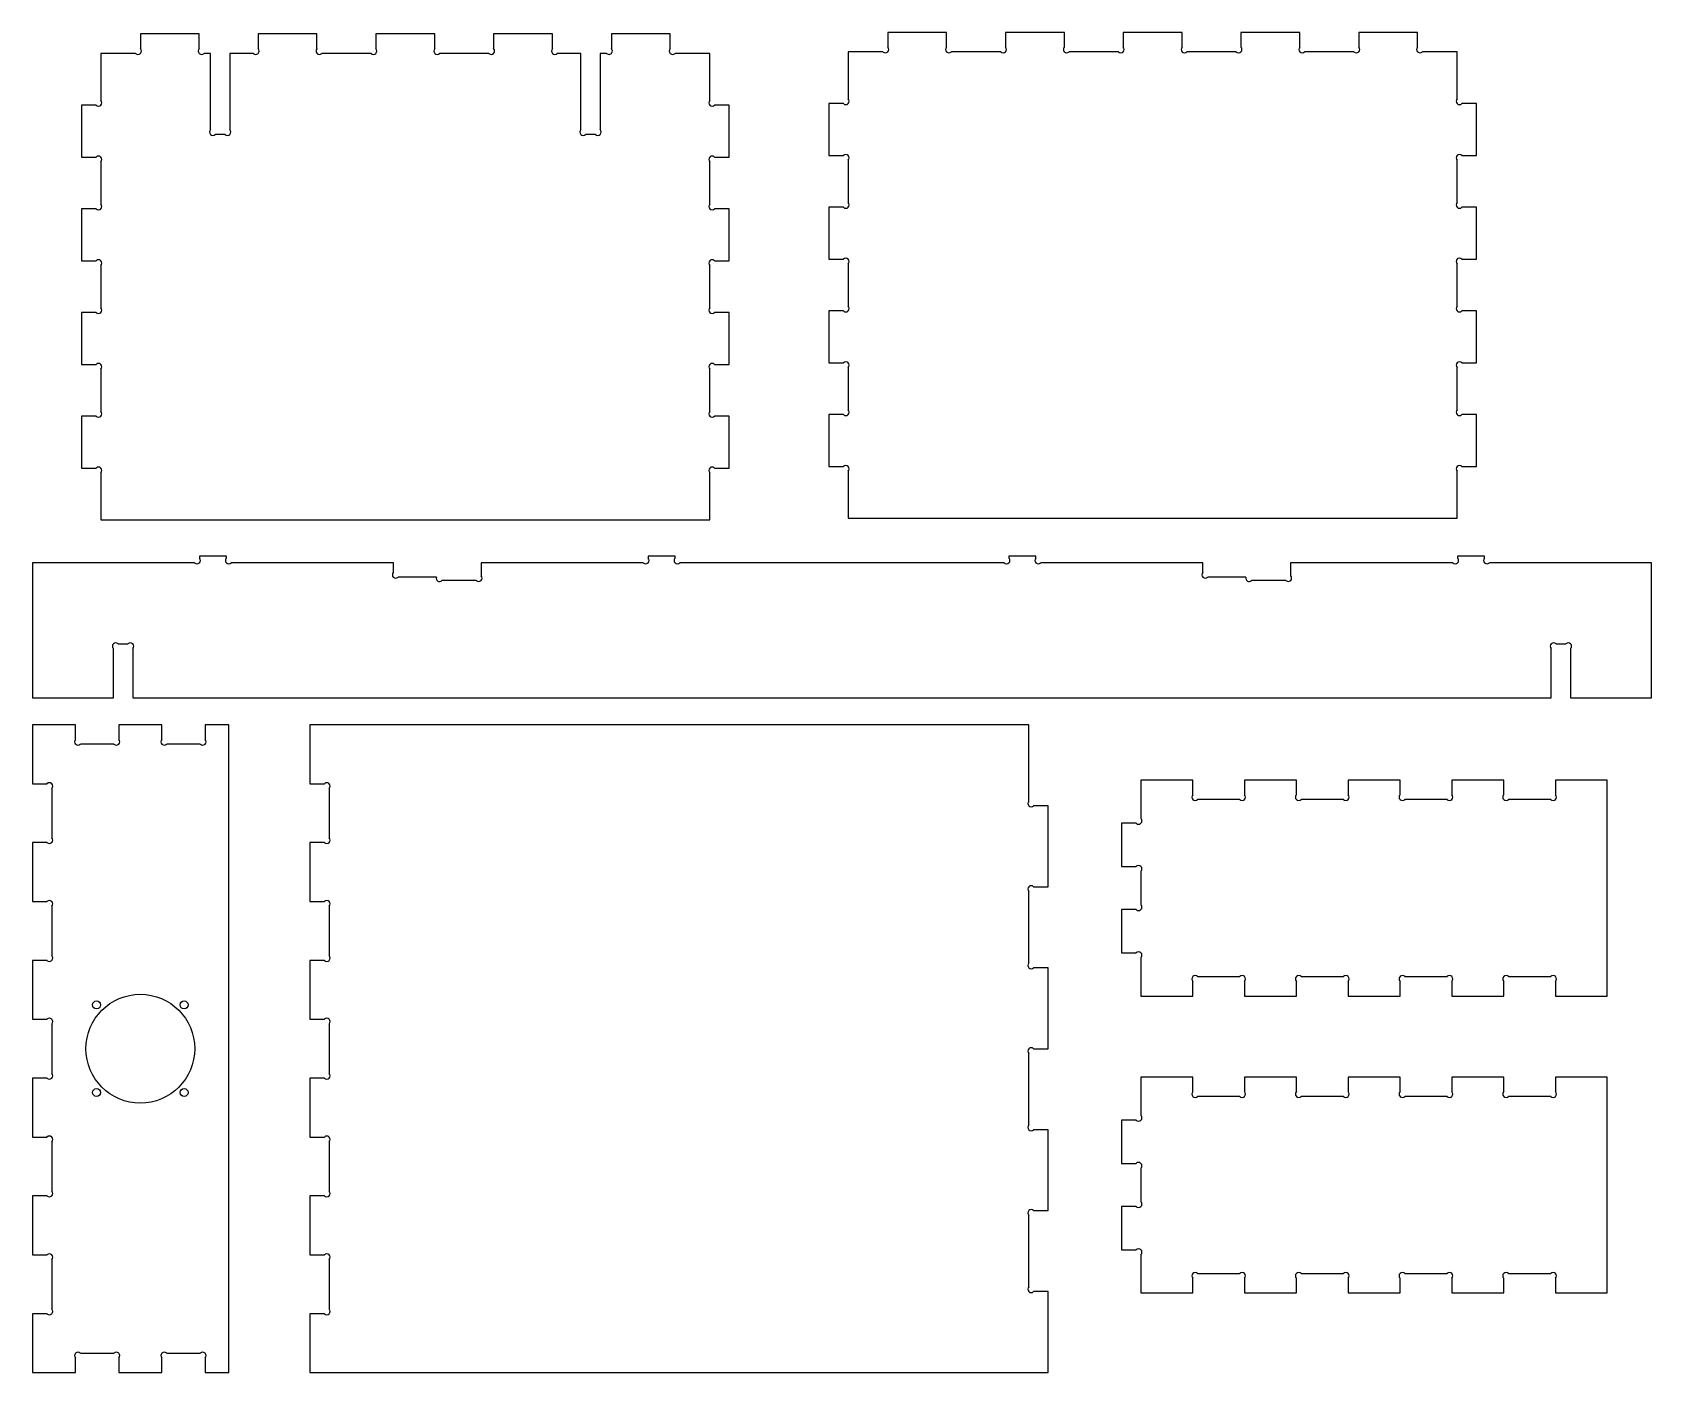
# Model space of a CAD drawing. Header units: inches. Extents: x -24 to 36, y -12 to 37.7.
import ezdxf

# ---------------------------------------------------------------- set-up
doc = ezdxf.new("R2010")
doc.units = ezdxf.units.IN
doc.layers.get('0').update_dxf_attribs({"linetype": 'CONTINUOUS'})

msp = doc.modelspace()

# ---------------------------------------------------------------- linework, layer by layer
for p, q in [((-17.778, 37.592), (-19.96, 37.592)), ((-19.96, 37.592), (-19.96, 37.05)), ((-17.778, 37.05), (-17.778, 37.592)), ((-13.415, 37.592), (-15.596, 37.592)), ((-15.596, 37.592), (-15.596, 37.05)), ((-13.415, 37.05), (-13.415, 37.592)), ((-9.051, 37.592), (-11.233, 37.592)), ((-11.233, 37.592), (-11.233, 37.05)), ((-9.051, 37.05), (-9.051, 37.592)), ((-4.687, 37.592), (-6.869, 37.592)), ((-6.869, 37.592), (-6.869, 37.05)), ((-4.687, 37.05), (-4.687, 37.592)), ((-0.324, 37.592), (-2.505, 37.592)), ((-2.505, 37.592), (-2.505, 37.05)), ((-0.324, 37.05), (-0.324, 37.592)), ((9.914, 37.651), (7.733, 37.651)), ((7.733, 37.651), (7.733, 37.109)), ((9.914, 37.109), (9.914, 37.651)), ((14.278, 37.651), (12.096, 37.651)), ((12.096, 37.651), (12.096, 37.109)), ((14.278, 37.109), (14.278, 37.651)), ((18.642, 37.651), (16.46, 37.651)), ((16.46, 37.651), (16.46, 37.109)), ((18.642, 37.109), (18.642, 37.651)), ((23.005, 37.651), (20.823, 37.651)), ((20.823, 37.651), (20.823, 37.109)), ((23.005, 37.109), (23.005, 37.651)), ((27.369, 37.651), (25.187, 37.651)), ((25.187, 37.651), (25.187, 37.109)), ((27.369, 37.109), (27.369, 37.651)), ((-20.137, 36.873), (-21.423, 36.873)), ((-21.423, 36.873), (-21.423, 35.129)), ((-17.361, 36.873), (-17.601, 36.873)), ((-17.361, 34.05), (-17.361, 36.873)), ((-15.773, 36.873), (-16.642, 36.873)), ((-16.642, 36.873), (-16.642, 34.05)), ((-11.41, 36.873), (-13.238, 36.873)), ((-7.046, 36.873), (-8.874, 36.873)), ((-3.642, 36.873), (-4.51, 36.873)), ((-3.642, 34.05), (-3.642, 36.873)), ((-2.682, 36.873), (-2.923, 36.873)), ((-2.923, 36.873), (-2.923, 34.05)), ((1.139, 36.873), (-0.147, 36.873)), ((1.139, 35.129), (1.139, 36.873)), ((7.556, 36.932), (6.269, 36.932)), ((6.269, 36.932), (6.269, 35.189)), ((11.919, 36.932), (10.091, 36.932)), ((16.283, 36.932), (14.455, 36.932)), ((20.647, 36.932), (18.818, 36.932)), ((25.01, 36.932), (23.182, 36.932)), ((28.832, 36.932), (27.546, 36.932)), ((28.832, 35.189), (28.832, 36.932)), ((-21.6, 34.953), (-22.142, 34.953)), ((-22.142, 34.953), (-22.142, 33.032)), ((1.858, 34.953), (1.316, 34.953)), ((1.858, 33.032), (1.858, 34.953)), ((6.093, 35.012), (5.551, 35.012)), ((5.551, 35.012), (5.551, 33.092)), ((29.551, 35.012), (29.009, 35.012)), ((29.551, 33.092), (29.551, 35.012)), ((-16.819, 33.873), (-17.184, 33.873)), ((-3.1, 33.873), (-3.465, 33.873)), ((-22.142, 33.032), (-21.6, 33.032)), ((1.316, 33.032), (1.858, 33.032)), ((5.551, 33.092), (6.093, 33.092)), ((29.009, 33.092), (29.551, 33.092)), ((-21.423, 32.856), (-21.423, 31.289)), ((1.139, 31.289), (1.139, 32.856)), ((6.269, 32.915), (6.269, 31.349)), ((28.832, 31.349), (28.832, 32.915)), ((-21.6, 31.112), (-22.142, 31.112)), ((-22.142, 31.112), (-22.142, 29.192)), ((1.858, 31.112), (1.316, 31.112)), ((1.858, 29.192), (1.858, 31.112)), ((6.093, 31.172), (5.551, 31.172)), ((5.551, 31.172), (5.551, 29.252)), ((29.551, 31.172), (29.009, 31.172)), ((29.551, 29.252), (29.551, 31.172)), ((-22.142, 29.192), (-21.6, 29.192)), ((-21.423, 29.015), (-21.423, 27.449)), ((1.139, 27.449), (1.139, 29.015)), ((1.316, 29.192), (1.858, 29.192)), ((5.551, 29.252), (6.093, 29.252)), ((6.269, 29.075), (6.269, 27.508)), ((28.832, 27.508), (28.832, 29.075)), ((29.009, 29.252), (29.551, 29.252)), ((-21.6, 27.272), (-22.142, 27.272)), ((-22.142, 27.272), (-22.142, 25.352)), ((1.858, 27.272), (1.316, 27.272)), ((1.858, 25.352), (1.858, 27.272)), ((6.093, 27.332), (5.551, 27.332)), ((5.551, 27.332), (5.551, 25.412)), ((29.551, 27.332), (29.009, 27.332)), ((29.551, 25.412), (29.551, 27.332)), ((-22.142, 25.352), (-21.6, 25.352)), ((1.316, 25.352), (1.858, 25.352)), ((5.551, 25.412), (6.093, 25.412)), ((6.269, 25.235), (6.269, 23.668)), ((28.832, 23.668), (28.832, 25.235)), ((29.009, 25.412), (29.551, 25.412)), ((-21.423, 25.175), (-21.423, 23.609)), ((1.139, 23.609), (1.139, 25.175)), ((-21.6, 23.432), (-22.142, 23.432)), ((-22.142, 23.432), (-22.142, 21.512)), ((1.858, 23.432), (1.316, 23.432)), ((1.858, 21.512), (1.858, 23.432)), ((6.093, 23.491), (5.551, 23.491)), ((5.551, 23.491), (5.551, 21.571)), ((29.551, 23.491), (29.009, 23.491)), ((29.551, 21.571), (29.551, 23.491)), ((-22.142, 21.512), (-21.6, 21.512)), ((-21.423, 21.335), (-21.423, 19.592)), ((1.139, 19.592), (1.139, 21.335)), ((1.316, 21.512), (1.858, 21.512)), ((5.551, 21.571), (6.093, 21.571)), ((6.269, 21.394), (6.269, 19.651)), ((28.832, 19.651), (28.832, 21.394)), ((29.009, 21.571), (29.551, 21.571)), ((-21.423, 19.592), (1.139, 19.592)), ((6.269, 19.651), (28.832, 19.651)), ((-17.95, 18), (-23.961, 18)), ((-23.961, 18), (-23.961, 13)), ((-16.773, 18.25), (-17.773, 18.25)), ((-17.773, 18.25), (-17.773, 18.177)), ((-16.773, 18.177), (-16.773, 18.25)), ((-0.148, 18.25), (-1.148, 18.25)), ((-1.148, 18.25), (-1.148, 18.177)), ((-0.148, 18.177), (-0.148, 18.25)), ((13.227, 18.25), (12.227, 18.25)), ((12.227, 18.25), (12.227, 18.177)), ((13.227, 18.177), (13.227, 18.25)), ((29.852, 18.25), (28.852, 18.25)), ((28.852, 18.25), (28.852, 18.177)), ((29.852, 18.177), (29.852, 18.25)), ((-10.586, 18), (-16.597, 18)), ((-10.586, 17.646), (-10.586, 18)), ((-8.992, 17.469), (-10.409, 17.469)), ((-1.325, 18), (-7.336, 18)), ((-7.336, 18), (-7.336, 17.521)), ((6.039, 18), (0.028, 18)), ((12.05, 18), (6.039, 18)), ((19.414, 18), (13.403, 18)), ((19.414, 17.646), (19.414, 18)), ((21.008, 17.469), (19.591, 17.469)), ((28.675, 18), (22.664, 18)), ((22.664, 18), (22.664, 17.521)), ((36.039, 18), (30.028, 18)), ((36.039, 13), (36.039, 18)), ((-7.513, 17.344), (-8.784, 17.344)), ((22.487, 17.344), (21.216, 17.344)), ((-20.784, 15), (-20.419, 15)), ((-20.961, 13), (-20.961, 14.823)), ((-20.242, 14.823), (-20.242, 13)), ((32.32, 13), (32.32, 14.823)), ((32.497, 15), (32.862, 15)), ((33.039, 14.823), (33.039, 13)), ((-23.961, 13), (-20.961, 13)), ((-20.242, 13), (32.32, 13)), ((33.039, 13), (36.039, 13)), ((-22.361, 12), (-23.961, 12)), ((-23.961, 12), (-23.961, 9.818)), ((-22.361, 11.458), (-22.361, 12)), ((-19.161, 12), (-20.761, 12)), ((-20.761, 12), (-20.761, 11.458)), ((-19.161, 11.458), (-19.161, 12)), ((-16.68, 12), (-17.561, 12)), ((-17.561, 12), (-17.561, 11.458)), ((-16.68, -12), (-16.68, 12)), ((12.961, 12), (-13.68, 12)), ((-13.68, 12), (-13.68, 9.818)), ((12.961, 9.177), (12.961, 12)), ((-20.938, 11.281), (-22.184, 11.281)), ((-17.738, 11.281), (-18.984, 11.281)), ((-23.961, 9.818), (-23.419, 9.818)), ((-23.242, 9.641), (-23.242, 7.813)), ((-13.68, 9.818), (-13.138, 9.818)), ((-12.961, 9.641), (-12.961, 7.813)), ((19.037, 9.951), (17.116, 9.951)), ((17.116, 9.951), (17.116, 8.528)), ((19.037, 9.409), (19.037, 9.951)), ((22.877, 9.951), (20.957, 9.951)), ((20.957, 9.951), (20.957, 9.409)), ((22.877, 9.409), (22.877, 9.951)), ((26.717, 9.951), (24.797, 9.951)), ((24.797, 9.951), (24.797, 9.409)), ((26.717, 9.409), (26.717, 9.951)), ((30.557, 9.951), (28.637, 9.951)), ((28.637, 9.951), (28.637, 9.409)), ((30.557, 9.409), (30.557, 9.951)), ((34.398, 9.951), (32.478, 9.951)), ((32.478, 9.951), (32.478, 9.409)), ((34.398, 1.951), (34.398, 9.951)), ((20.78, 9.233), (19.213, 9.233)), ((24.62, 9.233), (23.054, 9.233)), ((28.461, 9.233), (26.894, 9.233)), ((32.301, 9.233), (30.734, 9.233)), ((13.68, 9), (13.138, 9)), ((13.68, 6), (13.68, 9)), ((16.94, 8.351), (16.398, 8.351)), ((16.398, 8.351), (16.398, 6.751)), ((-23.419, 7.636), (-23.961, 7.636)), ((-23.961, 7.636), (-23.961, 5.455)), ((-13.138, 7.636), (-13.68, 7.636)), ((-13.68, 7.636), (-13.68, 5.455)), ((16.398, 6.751), (16.94, 6.751)), ((17.116, 6.575), (17.116, 5.328)), ((-23.961, 5.455), (-23.419, 5.455)), ((-13.68, 5.455), (-13.138, 5.455)), ((12.961, 3.177), (12.961, 5.823)), ((13.138, 6), (13.68, 6)), ((-23.242, 5.278), (-23.242, 3.45)), ((-12.961, 5.278), (-12.961, 3.45)), ((16.94, 5.151), (16.398, 5.151)), ((16.398, 5.151), (16.398, 3.551)), ((-23.419, 3.273), (-23.961, 3.273)), ((-23.961, 3.273), (-23.961, 1.091)), ((-13.138, 3.273), (-13.68, 3.273)), ((-13.68, 3.273), (-13.68, 1.091)), ((16.398, 3.551), (16.94, 3.551)), ((17.116, 3.375), (17.116, 1.951)), ((13.68, 3), (13.138, 3)), ((13.68, 0), (13.68, 3)), ((19.037, 1.951), (19.037, 2.493)), ((19.213, 2.67), (20.78, 2.67)), ((20.957, 2.493), (20.957, 1.951)), ((22.877, 1.951), (22.877, 2.493)), ((23.054, 2.67), (24.62, 2.67)), ((24.797, 2.493), (24.797, 1.951)), ((26.717, 1.951), (26.717, 2.493)), ((26.894, 2.67), (28.461, 2.67)), ((28.637, 2.493), (28.637, 1.951)), ((30.557, 1.951), (30.557, 2.493)), ((30.734, 2.67), (32.301, 2.67)), ((32.478, 2.493), (32.478, 1.951)), ((17.116, 1.951), (19.037, 1.951)), ((20.957, 1.951), (22.877, 1.951)), ((24.797, 1.951), (26.717, 1.951)), ((28.637, 1.951), (30.557, 1.951)), ((32.478, 1.951), (34.398, 1.951)), ((-23.961, 1.091), (-23.419, 1.091)), ((-23.242, 0.914), (-23.242, -0.914)), ((-13.68, 1.091), (-13.138, 1.091)), ((-12.961, 0.914), (-12.961, -0.914)), ((12.961, -2.823), (12.961, -0.177)), ((13.138, 0), (13.68, 0)), ((-23.419, -1.091), (-23.961, -1.091)), ((-23.961, -1.091), (-23.961, -3.273)), ((-13.138, -1.091), (-13.68, -1.091)), ((-13.68, -1.091), (-13.68, -3.273)), ((19.037, -1.049), (17.116, -1.049)), ((17.116, -1.049), (17.116, -2.472)), ((19.037, -1.591), (19.037, -1.049)), ((22.877, -1.049), (20.957, -1.049)), ((20.957, -1.049), (20.957, -1.591)), ((22.877, -1.591), (22.877, -1.049)), ((26.717, -1.049), (24.797, -1.049)), ((24.797, -1.049), (24.797, -1.591)), ((26.717, -1.591), (26.717, -1.049)), ((30.557, -1.049), (28.637, -1.049)), ((28.637, -1.049), (28.637, -1.591)), ((30.557, -1.591), (30.557, -1.049)), ((34.398, -1.049), (32.478, -1.049)), ((32.478, -1.049), (32.478, -1.591)), ((34.398, -9.049), (34.398, -1.049)), ((20.78, -1.767), (19.213, -1.767)), ((24.62, -1.767), (23.054, -1.767)), ((28.461, -1.767), (26.894, -1.767)), ((32.301, -1.767), (30.734, -1.767)), ((16.94, -2.649), (16.398, -2.649)), ((16.398, -2.649), (16.398, -4.249)), ((-23.961, -3.273), (-23.419, -3.273)), ((-23.242, -3.45), (-23.242, -5.278)), ((-13.68, -3.273), (-13.138, -3.273)), ((-12.961, -3.45), (-12.961, -5.278)), ((13.68, -3), (13.138, -3)), ((13.68, -6), (13.68, -3)), ((16.398, -4.249), (16.94, -4.249)), ((17.116, -4.425), (17.116, -5.672)), ((-23.419, -5.455), (-23.961, -5.455)), ((-23.961, -5.455), (-23.961, -7.636)), ((-13.138, -5.455), (-13.68, -5.455)), ((-13.68, -5.455), (-13.68, -7.636)), ((13.138, -6), (13.68, -6)), ((16.94, -5.849), (16.398, -5.849)), ((16.398, -5.849), (16.398, -7.449)), ((12.961, -8.823), (12.961, -6.177)), ((-23.961, -7.636), (-23.419, -7.636)), ((-13.68, -7.636), (-13.138, -7.636)), ((16.398, -7.449), (16.94, -7.449)), ((17.116, -7.625), (17.116, -9.049)), ((-23.242, -7.813), (-23.242, -9.641)), ((-12.961, -7.813), (-12.961, -9.641)), ((19.213, -8.33), (20.78, -8.33)), ((23.054, -8.33), (24.62, -8.33)), ((26.894, -8.33), (28.461, -8.33)), ((30.734, -8.33), (32.301, -8.33)), ((13.68, -9), (13.138, -9)), ((13.68, -12), (13.68, -9)), ((19.037, -9.049), (19.037, -8.507)), ((20.957, -8.507), (20.957, -9.049)), ((22.877, -9.049), (22.877, -8.507)), ((24.797, -8.507), (24.797, -9.049)), ((26.717, -9.049), (26.717, -8.507)), ((28.637, -8.507), (28.637, -9.049)), ((30.557, -9.049), (30.557, -8.507)), ((32.478, -8.507), (32.478, -9.049)), ((17.116, -9.049), (19.037, -9.049)), ((20.957, -9.049), (22.877, -9.049)), ((24.797, -9.049), (26.717, -9.049)), ((28.637, -9.049), (30.557, -9.049)), ((32.478, -9.049), (34.398, -9.049)), ((-23.419, -9.818), (-23.961, -9.818)), ((-23.961, -9.818), (-23.961, -12)), ((-13.138, -9.818), (-13.68, -9.818)), ((-13.68, -9.818), (-13.68, -12)), ((-22.184, -11.281), (-20.938, -11.281)), ((-18.984, -11.281), (-17.738, -11.281)), ((-23.961, -12), (-22.361, -12)), ((-22.361, -12), (-22.361, -11.458)), ((-20.761, -11.458), (-20.761, -12)), ((-20.761, -12), (-19.161, -12)), ((-19.161, -12), (-19.161, -11.458)), ((-17.561, -11.458), (-17.561, -12)), ((-17.561, -12), (-16.68, -12)), ((-13.68, -12), (13.68, -12))]:
    msp.add_line(p, q)
for centre, radius in [((-19.961, 0), 2.016), ((-21.584, 1.623), 0.148), ((-18.338, 1.623), 0.148), ((-21.584, -1.623), 0.148), ((-18.338, -1.623), 0.148)]:
    msp.add_circle(centre, radius)
for centre, start, end in [((-20.048, 36.961), -135, 45), ((-17.69, 36.961), 135.00001, 315.00001), ((-15.685, 36.961), -135, 45), ((-13.326, 36.961), 135, 315), ((-11.321, 36.961), -135, 45), ((-8.963, 36.961), 135, 315), ((-6.957, 36.961), -135, 45), ((-4.599, 36.961), 135, 315), ((-2.594, 36.961), -135.00001, 44.99999), ((-0.235, 36.961), 135, 315), ((7.644, 37.021), -135, 45), ((10.003, 37.021), 135, 315), ((12.008, 37.021), -135, 45), ((14.366, 37.021), 135, 315), ((16.371, 37.021), -135, 45), ((18.73, 37.021), 135, 315), ((20.735, 37.021), -135, 45), ((23.094, 37.021), 135, 315), ((25.099, 37.021), -135, 45), ((27.457, 37.021), 135, 315), ((-21.511, 35.041), -135, 45), ((1.228, 35.041), 135, 315), ((6.181, 35.101), -135, 45), ((28.92, 35.101), 135, 315), ((-17.272, 33.961), 135, 315), ((-16.73, 33.961), -135, 45), ((-3.553, 33.961), 135, 315), ((-3.011, 33.961), -135, 45), ((-21.511, 32.944), -45, 135), ((1.228, 32.944), 45, 225), ((6.181, 33.004), -45, 135), ((28.92, 33.004), 45, 225), ((-21.511, 31.201), -135, 45), ((1.228, 31.201), 135, 315), ((6.181, 31.26), -135, 45), ((28.92, 31.26), 135, 315), ((-21.511, 29.104), -45, 135), ((1.228, 29.104), 45, 225), ((6.181, 29.163), -45, 135), ((28.92, 29.163), 45, 225), ((-21.511, 27.36), -135, 45), ((1.228, 27.36), 135, 315), ((6.181, 27.42), -135, 45), ((28.92, 27.42), 135, 315), ((-21.511, 25.264), -45, 135), ((1.228, 25.264), 45, 225), ((6.181, 25.323), -45, 135), ((28.92, 25.323), 45, 225), ((-21.511, 23.52), -135, 45), ((1.228, 23.52), 135, 315), ((6.181, 23.58), -135, 45), ((28.92, 23.58), 135, 315), ((6.181, 21.483), -45, 135), ((28.92, 21.483), 45, 225), ((-21.511, 21.423), -45, 135), ((1.228, 21.423), 45, 225), ((-17.862, 18.088), -135, 45), ((-16.685, 18.088), 135, 315), ((-1.237, 18.088), -135, 45), ((-0.06, 18.088), 135, 315), ((12.138, 18.088), -135, 45), ((13.315, 18.088), 135, 315), ((28.763, 18.088), -135, 45), ((29.94, 18.088), 135, 315), ((-10.498, 17.557), 135, 315), ((-8.873, 17.432), 162.96875, 315), ((-7.424, 17.432), -135, 45), ((19.502, 17.557), 135, 315), ((21.127, 17.432), 162.96875, 315), ((22.576, 17.432), -135, 45), ((-20.873, 14.912), 45, 225), ((-20.331, 14.912), -45, 135), ((32.409, 14.912), 45, 225), ((32.951, 14.912), -45, 135), ((-22.273, 11.37), 135, 315), ((-20.849, 11.37), -135, 45), ((-19.073, 11.37), 135, 315), ((-17.649, 11.37), -135, 45), ((-23.331, 9.73), -45, 135), ((-13.049, 9.73), -45, 135), ((13.049, 9.088), 135, 315), ((19.125, 9.321), 135, 315), ((20.868, 9.321), -135, 45), ((22.965, 9.321), 135, 315), ((24.709, 9.321), -135, 45), ((26.806, 9.321), 135, 315), ((28.549, 9.321), -135, 45), ((30.646, 9.321), 135, 315), ((32.389, 9.321), -135, 45), ((17.028, 8.44), -135, 45), ((-23.331, 7.725), -135, 45), ((-13.049, 7.725), -135, 45), ((17.028, 6.663), -45, 135), ((13.049, 5.912), 45, 225), ((-23.331, 5.366), -45, 135), ((-13.049, 5.366), -45, 135), ((17.028, 5.24), -135, 45), ((-23.331, 3.361), -135, 45), ((-13.049, 3.361), -135, 45), ((13.049, 3.088), 135, 315), ((17.028, 3.463), -45, 135), ((19.125, 2.582), 45, 225), ((20.868, 2.582), -45, 135), ((22.965, 2.582), 45, 225), ((24.709, 2.582), -45, 135), ((26.806, 2.582), 45, 225), ((28.549, 2.582), -45, 135), ((30.646, 2.582), 45, 225), ((32.389, 2.582), -45, 135), ((-23.331, 1.003), -45, 135), ((-13.049, 1.003), -45, 135), ((13.049, -0.088), 45, 225), ((-23.331, -1.003), -135, 45), ((-13.049, -1.003), -135, 45), ((19.125, -1.679), 135, 315), ((20.868, -1.679), -135, 45), ((22.965, -1.679), 135, 315), ((24.709, -1.679), -135, 45), ((26.806, -1.679), 135, 315), ((28.549, -1.679), -135, 45), ((30.646, -1.679), 135, 315), ((32.389, -1.679), -135, 45), ((13.049, -2.912), 135, 315), ((17.028, -2.56), -135, 45), ((-23.331, -3.361), -45, 135), ((-13.049, -3.361), -45, 135), ((17.028, -4.337), -45, 135), ((-23.331, -5.366), -135, 45), ((-13.049, -5.366), -135, 45), ((13.049, -6.088), 45, 225), ((17.028, -5.76), -135, 45), ((-23.331, -7.725), -45, 135), ((-13.049, -7.725), -45, 135), ((17.028, -7.537), -45, 135), ((19.125, -8.418), 45, 225), ((20.868, -8.418), -45, 135), ((22.965, -8.418), 45, 225), ((24.709, -8.418), -45, 135), ((26.806, -8.418), 45, 225), ((28.549, -8.418), -45, 135), ((30.646, -8.418), 45, 225), ((32.389, -8.418), -45, 135), ((13.049, -8.912), 135, 315), ((-23.331, -9.73), -135, 45), ((-13.049, -9.73), -135, 45), ((-22.273, -11.37), 45, 225), ((-20.849, -11.37), -45, 135), ((-19.073, -11.37), 45, 225), ((-17.649, -11.37), -45, 135)]:
    msp.add_arc(centre, 0.125, start, end)

doc.saveas('drawing.dxf')
